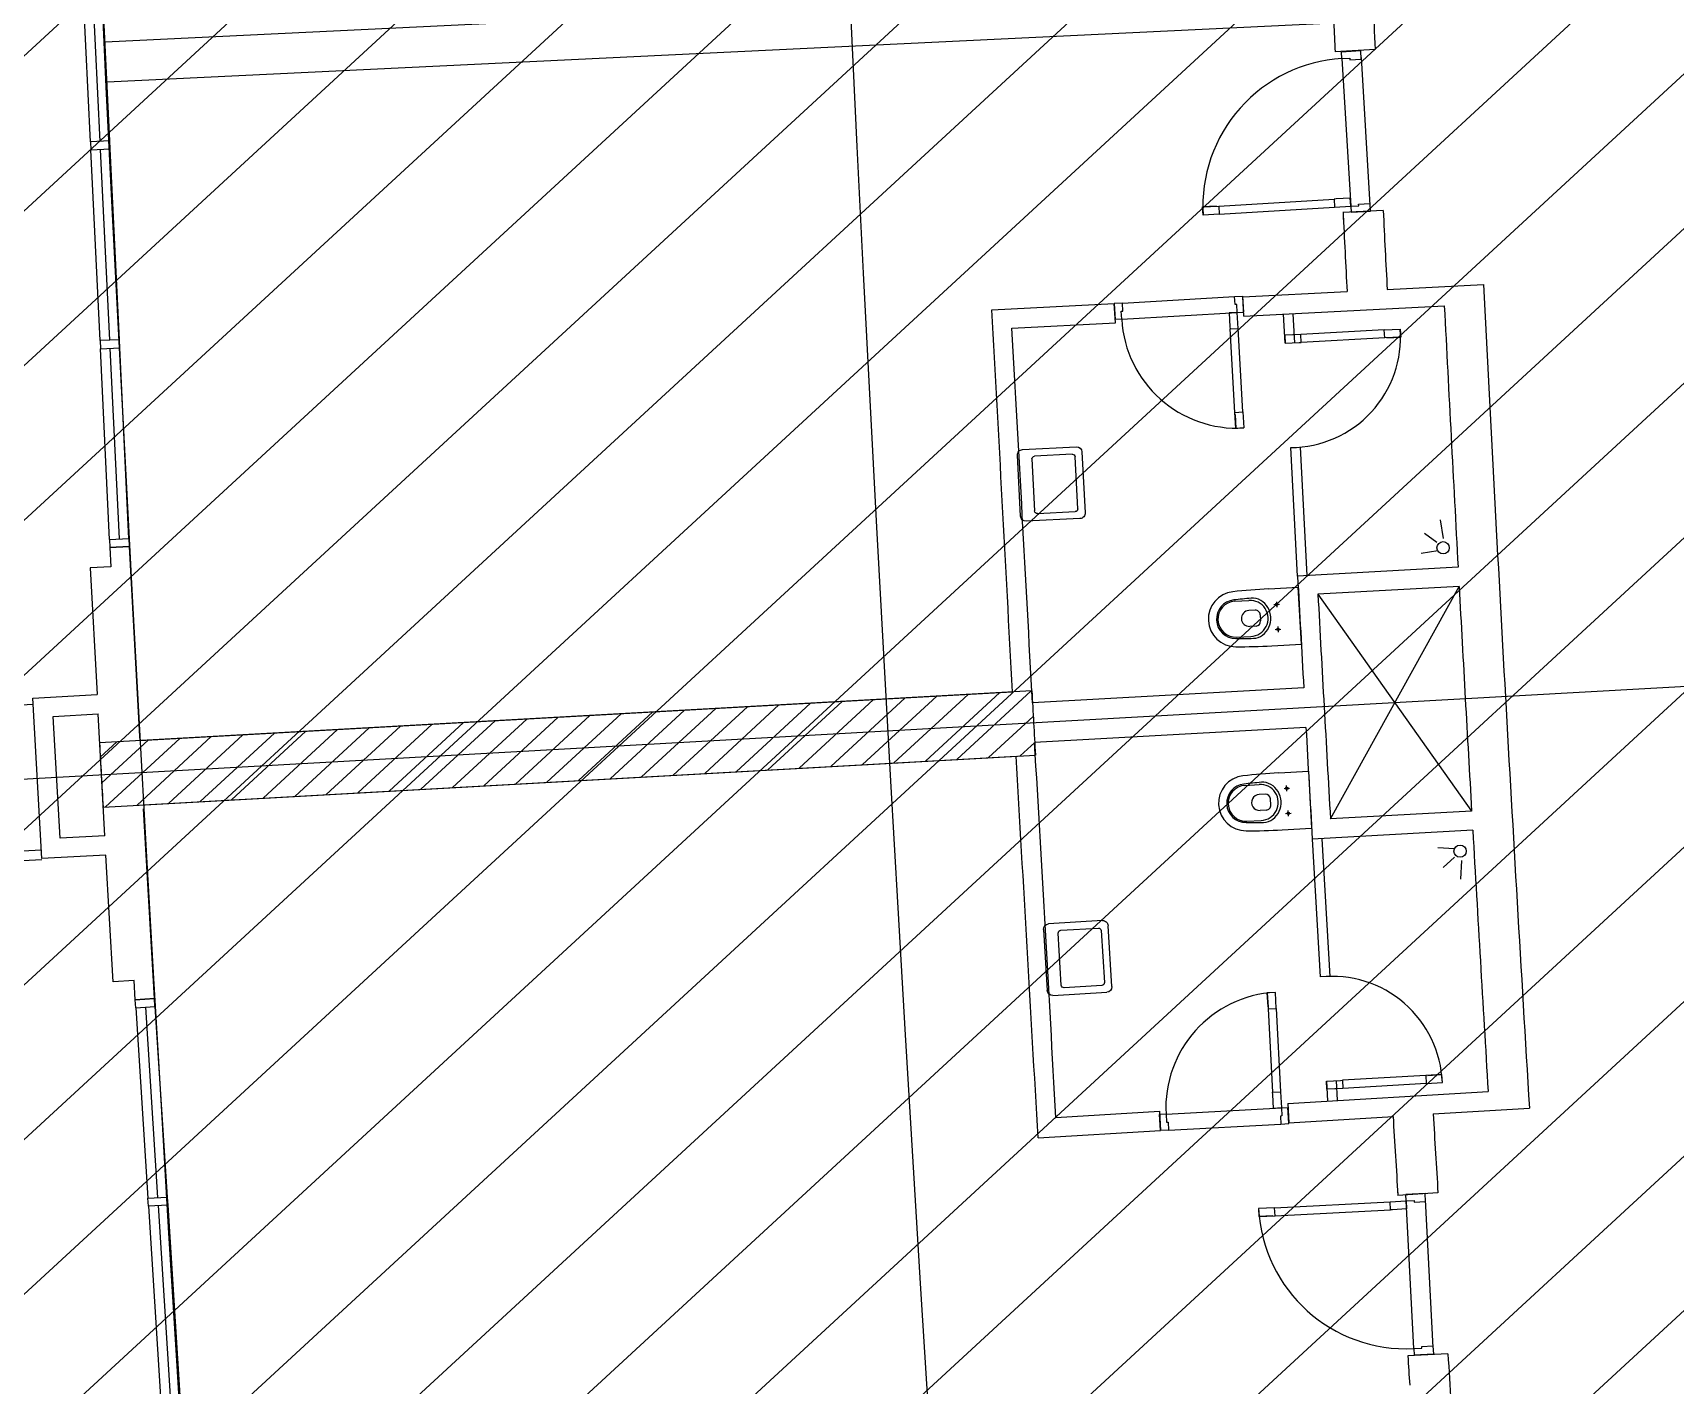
# Model space of a CAD drawing. Extents: x -678889171 to 586587, y -792238163 to 335485.
# Drawn here: x -678783712 to -678773490, y -792084666 to -792076252 of the extents above; entities that cross this region are included whole.
import ezdxf
from ezdxf.enums import TextEntityAlignment as Align

# ---------------------------------------------------------------- set-up
doc = ezdxf.new("R2010")
doc.units = 0
doc.header["$MEASUREMENT"] = 0
for name, color, linetype in [('A-FLOR-PATT', 252, 'Continuous'), ('A-SITE-PATT', 252, 'Continuous'), ('A-WALL', 252, 'Continuous')]:
    doc.layers.add(name, color=color, linetype=linetype)
doc.layers.add('BASEMENT3 LAYOUT$0$HATCH7', color=252, linetype='Continuous', lineweight=15)
doc.styles.add('Ground floor Towers$0$$Bas01-Rname$0$EN-SC', font='swissc.ttf')
doc.styles.add('Ground floor Towers$0$$Bas01-Rname$0$EN-SCL', font='swisscl.ttf')
doc.styles.add('Ground floor Towers$0$04-Ground Floor$0$V2-lower ground$0$LEVEL  FOR LICENSE LOWER GR$0$$LG- LEVEL$0$AR-SR', font='sarb.shx')

# ---------------------------------------------------------------- blocks, each defined once
blk = doc.blocks.new('A$C61C61320')
at = {"layer": 'BASEMENT3 LAYOUT$0$HATCH7'}
h = blk.add_hatch(dxfattribs=at)
h.set_pattern_fill('JIS_WOOD', color=256, scale=1000, style=0)
h.set_pattern_definition([(45, (-95575.72641586163, -175160.5677797335), (-499.9999991609842, 499.9999991609843), [])])
edge = h.paths.add_edge_path()
edge.add_line((-93671.42387769371, -154054.9431899884), (-93352.28011348587, -174711.9075518902))
edge.add_line((-93352.28011348587, -174711.9075518902), (-49398.28305342048, -174321.9428492732))
edge.add_arc((-49194.7644366367, -173977.2776182104), 400.2673467584944, 239.4389137010584, 436.7722825904112)
edge.add_line((-49103.17453308101, -173587.6300358392), (-49353.17453308101, -169321.0603725039))
edge.add_arc((765187.6152318742, -69570.4512780355), 820625.9088071947, 178.5717505264322, 186.9818142228341, ccw=False)
edge.add_line((-55183.34322072996, -49116.28952082794), (-86992.42594180122, -47875.38068783496))
edge.add_line((-86992.42594180116, -47875.38068783496), (-86999.8191618316, -136404.81269691))
edge.add_line((-86999.81916183163, -136404.81269691), (-87007.19406194473, -152784.6622732603))
edge.add_line((-87007.19406194473, -152784.6622732603), (-93671.42387769371, -154054.9431899884))
blk = doc.blocks.new('GR')
at = {"layer": 'A-FLOR-PATT'}
for p, q in [((16369.70029806536, 108565.4327548243), (23982.64649727441, 109243.0694787501)), ((16303.80893014789, 107938.8893757416), (16198.35256761554, 109122.1995445484)), ((16363.64495808256, 107944.2219359843), (16258.18787638449, 109127.5320262891)), ((16423.33521237665, 107949.541504945), (16317.87884984431, 109132.8516737518)), ((16391.86543963804, 108316.4172804074), (24004.81163884724, 108994.0540043332)), ((24269.75475930007, 108837.9884131369), (24020.88513111115, 108812.8907091153)), ((24269.63916861593, 108837.976756187), (24020.88513111115, 108812.8907091153)), ((24180.03880539658, 108825.0143909849), (24060.64439467158, 108812.9738474923)), ((24064.65790916912, 108773.1757105839), (24060.64439467158, 108812.9738474923)), ((24064.65790916912, 108773.1757105839), (24114.40558030458, 108778.1926037059)), ((24064.65790916912, 108773.1757105839), (24156.96874261266, 107857.8185616916)), ((24114.40558030458, 108778.1926037059), (24115.40895892897, 108768.2430694788)), ((24115.40895892897, 108768.2430694788), (24185.05569851851, 108775.2667198495)), ((24185.05569851851, 108775.2667198495), (24180.03880539658, 108825.0143909849)), ((24184.05231989419, 108785.2162540766), (24276.36315333772, 107869.8591051842)), ((16423.33522430645, 107949.5415059906), (16303.80893270064, 107938.889347096)), ((16427.77360892323, 107899.7389170234), (16423.33522430645, 107949.5415059906)), ((16303.80893270064, 107938.889347096), (16308.24732924579, 107889.0867591918)), ((16308.24732924579, 107889.0867591918), (16427.77360892323, 107899.7389170234)), ((16413.70368922682, 106705.7766190132), (16308.24732669447, 107889.08678782)), ((16473.53971716149, 106711.1091792559), (16368.08263546342, 107894.4192695607)), ((16533.22997145558, 106716.4287482166), (16427.77360892324, 107899.7389170234)), ((23336.09004286924, 107825.2891856273), (24052.45650721982, 107897.5324465832)), ((23341.10693599117, 107775.5415144919), (24057.47340034175, 107847.7847754477)), ((24065.39090171504, 107898.8368387948), (24052.45650721982, 107897.5324465832)), ((24052.45650721982, 107897.5324465832), (24057.47340034175, 107847.7847754477)), ((24057.47340034175, 107847.7847754477), (24156.96874261266, 107857.8185616916)), ((24151.95184949073, 107907.566232827), (24065.39090171504, 107898.8368387948)), ((24156.96874261266, 107857.8185616916), (24151.95184949073, 107907.566232827)), ((24156.96874261266, 107857.8185616916), (24206.71641374812, 107862.8354548135)), ((24156.96874261266, 107857.8185616916), (24160.9822571102, 107818.0204247832)), ((24205.71303512373, 107872.7849890406), (24275.35977471327, 107879.8086394113)), ((24206.71641374812, 107862.8354548135), (24205.71303512373, 107872.7849890406)), ((24275.35977471327, 107879.8086394113), (24280.3766678352, 107830.0609682758)), ((23236.59470059833, 107815.2553993835), (23336.09004286924, 107825.2891856273)), ((23236.59470059833, 107815.2553993835), (23323.15564837402, 107823.9847934156)), ((23323.15564837402, 107823.9847934156), (23236.59470059833, 107815.2553993835)), ((23241.61159372026, 107765.507728248), (23236.59470059833, 107815.2553993835)), ((23341.10693599117, 107775.5415144919), (23241.61159372026, 107765.507728248)), ((23336.09004286924, 107825.2891856273), (23341.10693599117, 107775.5415144919)), ((24360.08705280875, 107838.097581562), (24109.99617911705, 107817.0922408629)), ((24359.97294165202, 107838.087997271), (24109.99617911705, 107817.0922408629)), ((24280.3766678352, 107830.0609682758), (24160.9822571102, 107818.0204247832)), ((24404.91377772311, 107348.6022083791, -6.574195595121094e-08), (25002.39148344918, 107403.5602938646, -6.574195595121094e-08)), ((22761.30061983765, 107197.770199847, -6.574195713362945e-08), (23457.88957929407, 107266.7906429274, -6.574195603003884e-08)), ((23457.88957929407, 107266.7906429274, -6.574195603003884e-08), (23507.64593354097, 107271.720674576, -6.574195595121094e-08)), ((23462.81961094266, 107217.0342886806, -6.57419560284136e-08), (23457.88957929407, 107266.7906429274, -6.574195603003884e-08)), ((23507.64593354097, 107271.720674576, -6.574195595121094e-08), (23517.50599683816, 107172.2079660823, -6.574195594796045e-08)), ((23508.20092430172, 107266.1194292193, -6.574195595121094e-08), (24155.96473367047, 107325.7030060934, -6.574195595121094e-08)), ((23520.0332931168, 107146.7012233526, -6.57419572122744e-08), (23508.20092430172, 107266.1194292193, -6.574195721617507e-08)), ((23520.0332931168, 107146.7012233526, -6.574195595121094e-08), (24764.44581023052, 107261.1666315834, -6.574195595121094e-08)), ((21951.47481962751, 107122.9263267515, -6.574195595121094e-08), (22711.54426559075, 107192.8401681984, -6.574195595121094e-08)), ((22761.30061983766, 107197.770199847, -6.574195713362945e-08), (22711.54426559077, 107192.8401681984, -6.574195721245735e-08)), ((22723.37663440585, 107073.4219623317, -6.574195595121094e-08), (22711.54426559075, 107192.8401681984, -6.574195595511163e-08)), ((22711.54426559077, 107192.8401681984, -6.574195721245735e-08), (22721.40432888796, 107093.3274597047, -6.574195720920686e-08)), ((22756.27938063687, 107147.0278392705, -6.574195714776979e-08), (22766.23065148625, 107148.0138456002, -6.57419571320042e-08)), ((22761.20941228547, 107097.2714850236, -6.574195714614455e-08), (22756.27938063687, 107147.0278392705, -6.574195714776979e-08)), ((22761.20941228547, 107097.2714850236, -6.574195714614455e-08), (23477.70091344065, 107168.2639407634, -6.574195601102278e-08)), ((22766.23065148625, 107148.0138456002, -6.57419571320042e-08), (22761.30061983766, 107197.770199847, -6.574195713362945e-08)), ((23477.70091344065, 107168.2639407634, -6.574195608702276e-08), (23427.94455919376, 107163.3339091148, -6.574195608702276e-08)), ((23427.94455919376, 107163.3339091148, -6.574195608702276e-08), (23436.52281426233, 107076.7578527252, -6.574195608702276e-08)), ((23472.77088179205, 107218.0202950103, -6.574195601264801e-08), (23462.81961094266, 107217.0342886806, -6.57419560284136e-08)), ((23477.70091344065, 107168.2639407634, -6.574195601102278e-08), (23472.77088179205, 107218.0202950103, -6.574195601264801e-08)), ((23477.70091344065, 107168.2639407634, -6.574195601102278e-08), (23517.50599683816, 107172.2079660823, -6.574195594796045e-08)), ((23487.56097673785, 107068.7512322696, -6.574195608702276e-08), (23477.70091344065, 107168.2639407634, -6.574195608702276e-08)), ((23784.39005661675, 106988.9468845358), (23767.40595300639, 107169.4554243189)), ((23844.12621758606, 106994.5674781565), (23827.15385391323, 107174.9512448561)), ((22080.33409320932, 107014.2726641885, -6.574195595121094e-08), (22723.37663440585, 107073.4219623317, -6.574195595121094e-08)), ((22761.20941228547, 107097.2714850236, -6.574195714614455e-08), (22721.40432888796, 107093.3274597047, -6.574195720920686e-08)), ((23436.52281426233, 107076.7578527252, -6.574195608702276e-08), (23437.80462249096, 107063.821200621, -6.574195608702276e-08)), ((23437.80462249096, 107063.821200621, -6.574195608702276e-08), (23487.56097673785, 107068.7512322696, -6.574195608702276e-08)), ((23489.07695163639, 106546.3551164534, -6.574195606969766e-08), (23437.80462249096, 107063.821200621, -6.574195608660019e-08)), ((23538.83330588328, 106551.285148102, -6.574195599086977e-08), (23487.56097673785, 107068.7512322696, -6.574195600777229e-08)), ((23879.26649688177, 107048.0946747114), (23779.70622859962, 107038.7270186769)), ((23779.70622859962, 107038.7270186769), (23784.39005661687, 106988.9468845358)), ((23839.45381670953, 107044.2261636457), (23780.17823984588, 107038.8939541941)), ((24396.97989194888, 107096.8064860909), (23879.26649688177, 107048.0946747114)), ((23883.95032489902, 106998.3145405703), (23879.26649688177, 107048.0946747114)), ((24401.66371996613, 107047.0263519498), (23883.95032489902, 106998.3145405703)), ((24396.97989194888, 107096.8064860909), (24496.54016023102, 107106.1741421254)), ((24401.66371996613, 107047.0263519498), (24396.97989194888, 107096.8064860909)), ((24501.22398824827, 107056.3940079843), (24401.66371996613, 107047.0263519498)), ((24501.22398824827, 107056.3940079843), (24414.6065548428, 107048.2441472343)), ((24414.6065548428, 107048.2441472343), (24501.22398824827, 107056.3940079843)), ((24496.54016023102, 107106.1741421254), (24501.22398824827, 107056.3940079843)), ((23784.39005661687, 106988.9468845358), (23871.00749002234, 106997.0967452858)), ((23871.00749002234, 106997.0967452858), (23883.95032489902, 106998.3145405703)), ((16533.22998338538, 106716.4287492622), (16413.70369177957, 106705.7765903676)), ((16413.70369177957, 106705.7765903676), (16418.14208832472, 106655.9740024634)), ((16418.14208832472, 106655.9740024634), (16537.66836800216, 106666.626160295)), ((16522.25232802552, 105472.5438966431), (16418.1420857734, 106655.9740310916)), ((16583.43447624043, 105477.9964225275), (16477.97739454235, 106661.3065128323)), ((16537.66836800216, 106666.626160295), (16533.22998338538, 106716.4287492622)), ((16641.77861025424, 105483.1960258465), (16537.66836800217, 106666.626160295)), ((23489.07695163641, 106546.3551164534, -6.574195606644719e-08), (23538.83330588329, 106551.285148102, -6.574195606644719e-08)), ((23498.9370149336, 106446.8424079596, -6.574195606644719e-08), (23489.07695163641, 106546.3551164534, -6.574195606644719e-08)), ((23498.9370149336, 106446.8424079596, -6.574195606644719e-08), (23490.35875986504, 106533.4184643492, -6.574195606644719e-08)), ((23490.35875986504, 106533.4184643492, -6.574195606644719e-08), (23498.9370149336, 106446.8424079596, -6.574195606644719e-08)), ((23538.83330588329, 106551.285148102, -6.574195606644719e-08), (23548.6933691805, 106451.7724396082, -6.574195606644719e-08)), ((23548.6933691805, 106451.7724396082, -6.574195606644719e-08), (23498.9370149336, 106446.8424079596, -6.574195606644719e-08)), ((23920.27132923497, 105544.7888255112), (23845.30265934586, 106341.562411073)), ((23980.00749020428, 105550.4094191319), (23905.03882031517, 106347.1830046936)), ((-9155, 101525), (38185, 106100)), ((24817.7940075534, 105815.6938662376), (24793.90867029232, 105930.8438936057)), ((24778.00111317379, 105789.0817445575), (24699.55830784905, 105841.2534791696)), ((24786.04223878064, 105737.4135129409), (24683.6824274829, 105716.1812243284)), ((24915.9734031859, 105641.0215485891), (23920.27132923497, 105544.7888255112)), ((24927.31901299911, 105521.5589316015), (24051.11026297657, 105436.8750123798)), ((24185.79006594734, 104043.3681589085), (24927.40955803786, 105521.5676826084)), ((16522.25232802552, 105472.5438966431), (16641.77861025424, 105483.1960258465)), ((16522.25232802552, 105472.5438966431), (16526.69071519361, 105422.7412790477)), ((16646.21539183573, 105433.4118924635, -1.140079828638877e-09), (16526.50049559927, 105422.7131086572, -1.140079828638877e-09)), ((16526.50049559927, 105422.7131086572, -1.140079828638877e-09), (16537.97046358123, 105302.626531966)), ((16526.69071519361, 105422.7412790477), (16646.21699742233, 105433.3934082511)), ((16641.77861025424, 105483.1960258465), (16646.21699742233, 105433.3934082511)), ((16646.21539183573, 105433.4118924635, -1.140079828638877e-09), (16758.81919647246, 104254.8755744497)), ((23743.60265762056, 105458.1815040097), (23927.01633209998, 105475.6446199947)), ((23960.66429322974, 105122.2428447985), (23927.01633209998, 105475.6446199947)), ((24051.11026297666, 105436.8750123798), (25061.7092354412, 104128.0240907195)), ((16537.97046358123, 105302.626531966), (16408.67257733611, 105291.0767719164)), ((16408.67257733611, 105291.0767719164), (16483.8207816507, 104504.5882924063)), ((23535.93681998234, 105372.3993402907), (23623.99043285978, 105381.2639916432)), ((23665.0292465186, 105322.2219858213), (23626.11912988578, 105318.5172899655)), ((23697.73767494051, 105295.2005367453), (23701.45316811314, 105256.1770167799)), ((23779.70370257767, 105361.1665033819), (23814.54613111814, 105364.4839080003)), ((23795.46621453869, 105380.2464199613), (23798.78361915712, 105345.4039914209)), ((23674.43171903711, 105223.468588358), (23635.5216024043, 105219.7638925022)), ((23794.39506588785, 105206.8643198455), (23829.23749442831, 105210.1817244639)), ((23810.15757784887, 105225.944236425), (23813.47498246729, 105191.1018078845)), ((23557.12787368842, 105149.8314417745), (23645.27224273626, 105157.7428885151)), ((23777.25061875032, 105104.7797288135), (23960.66429322974, 105122.2428447985)), ((23986.78457576002, 104850.9975411332), (22303.01347383531, 104688.9627042575)), ((22296.21968462228, 104764.2210445357), (16511.49400357544, 104205.1382434554)), ((16761.2928798848, 104229.2808326073), (22175.92840376627, 104752.595119651)), ((21065.38204050923, 104243.399083823), (21510.22437270265, 104688.2560835586)), ((21261.0678627452, 104262.3117485992), (21705.91019493862, 104707.1687483348)), ((21456.7536849812, 104281.2244133752), (21901.59601717463, 104726.0814131108)), ((21652.4395072172, 104300.1370781513), (22097.28183941063, 104744.9940778869)), ((21848.12532945324, 104319.0497429275), (22292.96766164666, 104763.9067426631)), ((19891.2671070931, 104129.9230951663), (20336.10943928658, 104574.7800949019)), ((20086.95292932916, 104148.8357599424), (20531.79526152258, 104593.692759678)), ((20282.63875156519, 104167.7484247185), (20727.48108375861, 104612.6054244541)), ((20478.32457380119, 104186.6610894946), (20923.16690599461, 104631.5180892303)), ((20674.01039603716, 104205.5737542708), (21118.85272823056, 104650.4307540063)), ((20869.69621827317, 104224.4864190468), (21314.53855046659, 104669.3434187824)), ((22043.81115168927, 104337.9624077036), (22311.53921695071, 104605.6993006156)), ((24010.45511450653, 104606.082882506), (22326.81777224236, 104442.6640593185)), ((16086.03415937384, 104466.1392893124), (16483.82099719853, 104504.5854179875)), ((18912.83799591308, 104035.3597712857), (19357.68032810651, 104480.2167710213)), ((19108.52381814909, 104054.2724360619), (19553.36615034254, 104499.1294357975)), ((19304.20964038512, 104073.185100838), (19749.05197257854, 104518.0421005736)), ((19499.89546262115, 104092.0977656141), (19944.73779481457, 104536.9547653497)), ((19695.58128485709, 104111.0104303902), (20140.42361705055, 104555.8674301258)), ((16089.93371311869, 104427.0076337882), (6009.175526536361, 103432.8751319016)), ((16182.23650886749, 103470.7717523324), (16086.03415937384, 104466.1392893124)), ((16217.0217974384, 104358.2400832282), (16495.28062735486, 104385.1272985454)), ((16568.39251980665, 103628.6521549943), (16495.27857994128, 104385.1330790647)), ((17934.40888473301, 103940.7964474052), (18379.2512169265, 104385.6534471408)), ((18130.09470696904, 103959.7091121813), (18574.9370391625, 104404.5661119169)), ((18325.78052920505, 103978.6217769574), (18770.62286139853, 104423.4787766931)), ((18521.46635144108, 103997.5344417335), (18966.3086836345, 104442.3914414691)), ((18717.15217367705, 104016.4471065096), (19161.99450587051, 104461.3041062453)), ((22239.49697392521, 104356.8750724797), (22327.1176407591, 104444.4986283818)), ((16290.13573730376, 103601.7591591579), (16217.0217974384, 104358.2400832282)), ((16549.97072601647, 103806.9931166382), (22334.69640706319, 104366.0759177185)), ((16760.29395131694, 103827.3204587484), (17205.13628351039, 104272.1774584841)), ((16801.57383120066, 103831.3100810999), (22214.41329601308, 104354.4507824301)), ((16955.979773553, 103846.2331235246), (17400.82210574643, 104291.0901232602)), ((17151.665595789, 103865.1457883007), (17596.50792798246, 104310.0027880363)), ((17347.35141802501, 103884.0584530768), (17792.19375021849, 104328.9154528124)), ((17543.03724026104, 103902.9711178529), (17987.87957245449, 104347.8281175886)), ((17738.72306249704, 103921.8837826291), (18183.56539469046, 104366.7407823647)), ((23853.05489805676, 104316.8370660266), (24036.41811629641, 104334.8222433332)), ((24036.41811629641, 104334.8222433332), (24071.07198605499, 103981.5176873043)), ((16519.97915274475, 104117.3365655117), (16618.07881680239, 104215.4394641558)), ((16535.55757655328, 103956.1358932779), (16813.76463903839, 104234.3521289318)), ((16564.60812908097, 103808.4077939724), (17009.45046127445, 104253.264793708)), ((16758.81919647246, 104254.8755744497), (16761.2928798848, 104229.2808326073)), ((23645.63410188048, 104230.4640780738), (23733.66212255791, 104239.5793597472)), ((23774.86884750178, 104180.6544202276), (23735.96943485917, 104176.8389721775)), ((23889.43197376489, 104219.9252289955), (23924.26481731703, 104223.3418077041)), ((23908.55668489526, 104204.2170965737), (23905.14010618666, 104239.0499401259)), ((23784.55240772727, 104081.9281893598), (23745.65299508466, 104078.1127413097)), ((23811.48063473603, 104114.7134084404), (23807.65406658241, 104153.7261932188)), ((23904.56253661723, 104065.6654932646), (23939.39538016937, 104069.0820719732)), ((23923.68724774759, 104049.9573608429), (23920.270669039, 104084.790204395)), ((25061.99881596986, 104128.0520781301), (24185.79006594729, 104043.3681589084)), ((23667.45866391993, 104007.9574069403), (23755.58015393111, 104016.119746224)), ((23887.70876781534, 103963.5325099977), (24071.07198605499, 103981.5176873043)), ((25073.74117237958, 104008.6278059511), (24078.03909842914, 103912.3950828733)), ((24078.03909866407, 103912.3950804765), (24162.76875565379, 103058.3271807744)), ((24137.76101281077, 103918.1670905749), (24222.47565555882, 103064.2505331808)), ((24964.67465342769, 103889.1371673266), (24860.1432621725, 103890.3738123391)), ((16917.57576435409, 102629.920050853), (16802.2466113855, 103806.9759360585)), ((24966.67720707291, 103836.8853191458), (24899.6775579668, 103770.6568462712)), ((25010.82999929287, 103818.3863893767), (25009.43883116511, 103700.7934355479)), ((16568.47749049163, 103628.6603672516), (16290.13573730376, 103601.7591591579)), ((16176.98143633548, 103523.9085818078), (6063.560772286408, 102526.5550096561)), ((16182.86988252858, 103464.1982292595), (6069.449218479509, 102466.8446571079)), ((16580.02147524073, 103509.2169228305), (16182.23650886749, 103470.7717523324)), ((16657.16218966963, 102722.9407353885), (16580.02147524073, 103509.2169228305)), ((23887.03266212118, 102951.0387504305, -6.574195606644719e-08), (23837.25310214519, 102946.3488241416, -6.574195606644719e-08)), ((23837.25310214519, 102946.3488241416, -6.574195606644719e-08), (23845.41357388792, 102859.7323897834, -6.574195606644719e-08)), ((23845.41357388792, 102859.7323897834, -6.574195606644719e-08), (23837.25310214519, 102946.3488241416, -6.574195606644719e-08)), ((23837.25310214519, 102946.3488241416, -6.574195606644719e-08), (23846.63295472304, 102846.7897041896, -6.574195606644719e-08)), ((23896.41251469902, 102851.4796304785, -6.574195606644719e-08), (23887.03266212118, 102951.0387504305, -6.574195606644719e-08)), ((23846.63295472304, 102846.7897041896, -6.574195606644719e-08), (23896.41251469902, 102851.4796304785, -6.574195606644719e-08)), ((23846.63295472303, 102846.7897041896, -6.574195606969766e-08), (23895.40818812782, 102329.0822804394, -6.574195608660019e-08)), ((23896.41251469901, 102851.4796304785, -6.574195599086977e-08), (23945.1877481038, 102333.7722067283, -6.574195600777229e-08)), ((16786.46554656617, 102736.3904296388), (16657.16508350545, 102722.9195061986)), ((16798.273136464, 102616.9497640763), (16786.46554656617, 102736.3904296388)), ((16798.22123809091, 102617.4903662038), (16917.57576435409, 102629.920050853)), ((16917.57576435409, 102629.920050853), (16798.273136464, 102616.9497640763)), ((16922.75479962459, 102580.1889982433), (16917.57576435409, 102629.920050853)), ((16803.40027336141, 102567.7593135941), (16798.22123809091, 102617.4903662038)), ((16803.40027336141, 102567.7593135941), (16922.75479962459, 102580.1889982433)), ((16803.40027336141, 102567.7593135941), (16927.7980543196, 101386.2894588135)), ((16864.49450451954, 102574.1217202071), (16987.54737864382, 101392.5118200848)), ((16922.75479962458, 102580.1889982433), (17047.15258058283, 101398.7191434627)), ((24843.9337744644, 102472.4677959381), (24326.4739752876, 102421.1320750833)), ((24943.4452743061, 102482.3400499486), (24843.9337744644, 102472.4677959381)), ((24843.9337744644, 102472.4677959381), (24848.86990146968, 102422.7120460172)), ((24848.86990146968, 102422.7120460172), (24948.38140131137, 102432.5843000278)), ((24943.4452743061, 102482.3400499486), (24856.87026944381, 102473.7511889594)), ((24856.87026944381, 102473.7511889594), (24943.4452743061, 102482.3400499486)), ((24948.38140131137, 102432.5843000278), (24943.4452743061, 102482.3400499486)), ((23895.40818812782, 102329.0822804394, -6.574195608702276e-08), (23945.1877481038, 102333.7722067283, -6.574195608702276e-08)), ((23896.62756896294, 102316.1395948456, -6.574195608702276e-08), (23895.40818812782, 102329.0822804394, -6.574195608702276e-08)), ((23945.1877481038, 102333.7722067283, -6.574195608702276e-08), (23954.56760068164, 102234.2130867764, -6.574195608702276e-08)), ((23991.98703828434, 102263.4836665569, -6.574195595121094e-08), (25235.28791081047, 102389.4510544257, -6.574195595121094e-08)), ((24226.96247544591, 102411.2598210727), (24313.53748030818, 102419.8486820619)), ((24231.89860245118, 102361.5040711519), (24226.96247544591, 102411.2598210727)), ((24226.96247544572, 102411.2598210728), (24239.03228611317, 102289.5971327911)), ((24331.41010229288, 102371.3763251624), (24231.89860245118, 102361.5040711519)), ((24291.59345968117, 102367.5488127199), (24232.3938467063, 102361.4306190503)), ((24286.66937535077, 102417.1831734791), (24298.72681369745, 102295.6451971624)), ((24313.53748030818, 102419.8486820619), (24326.4739752876, 102421.1320750833)), ((24326.4739752876, 102421.1320750833), (24331.41010229288, 102371.3763251624)), ((24848.86990146968, 102422.7120460172), (24331.41010229288, 102371.3763251624)), ((23237.7419370275, 102166.6781482159, -6.574195714614455e-08), (23954.56760068164, 102234.2130867764, -6.574195601102278e-08)), ((23904.78804070566, 102229.5231604874, -6.574195608702276e-08), (23896.62756896294, 102316.1395948456, -6.574195608702276e-08)), ((23954.56760068164, 102234.2130867764, -6.574195608702276e-08), (23904.78804070566, 102229.5231604874, -6.574195608702276e-08)), ((23954.56760068164, 102234.2130867764, -6.574195601102278e-08), (23994.39124866243, 102237.9650278075, -6.574195594796045e-08)), ((23954.56760068164, 102234.2130867764, -6.574195601102278e-08), (23959.25752697056, 102184.4335268004, -6.574195601264801e-08)), ((23991.98703828434, 102263.4836665569, -6.57419572122744e-08), (24003.24313997317, 102144.0097655618, -6.574195721617507e-08)), ((24003.77110124027, 102138.4059078556, -6.574195595121094e-08), (23994.39124866243, 102237.9650278075, -6.574195594796045e-08)), ((24899.15495195823, 102234.7807713661, -6.574195595121094e-08), (25496.09892562308, 102295.2612831459, -6.574195595121094e-08)), ((22553.57393426653, 102117.7481126026, -6.574195595121094e-08), (23196.0420399357, 102182.8409882279, -6.574195595121094e-08)), ((23196.0420399357, 102182.8409882279, -6.574195595121094e-08), (23207.29814162455, 102063.3670872328, -6.574195595511163e-08)), ((23237.7419370275, 102166.6781482159, -6.574195714614455e-08), (23197.91828904671, 102162.9262071848, -6.574195720920686e-08)), ((23207.29814162455, 102063.3670872328, -6.574195721245735e-08), (23197.91828904671, 102162.9262071848, -6.574195720920686e-08)), ((23237.7419370275, 102166.6781482159, -6.574195714614455e-08), (23242.43186331642, 102116.8985882399, -6.574195714776979e-08)), ((23257.07770160053, 102068.0570135217, -6.574195713362945e-08), (23953.99154126428, 102133.7159815666, -6.574195603003884e-08)), ((23959.25752697056, 102184.4335268004, -6.574195601264801e-08), (23949.30161497536, 102183.4955415426, -6.57419560284136e-08)), ((23949.30161497536, 102183.4955415426, -6.57419560284136e-08), (23953.99154126428, 102133.7159815666, -6.574195603003884e-08)), ((23953.99154126428, 102133.7159815666, -6.574195603003884e-08), (24003.77110124027, 102138.4059078556, -6.574195595121094e-08)), ((24003.24313997317, 102144.0097655618, -6.574195595121094e-08), (24650.42829626444, 102209.5805581246, -6.574195595121094e-08)), ((22447.90767234642, 101986.4280004025, -6.574195595121094e-08), (23207.29814162455, 102063.3670872328, -6.574195595121094e-08)), ((23257.07770160054, 102068.0570135217, -6.574195713362945e-08), (23207.29814162455, 102063.3670872328, -6.574195721245735e-08)), ((23242.43186331642, 102116.8985882399, -6.574195714776979e-08), (23252.38777531161, 102117.8365734977, -6.57419571320042e-08)), ((23252.38777531161, 102117.8365734977, -6.57419571320042e-08), (23257.07770160054, 102068.0570135217, -6.574195713362945e-08)), ((24948.89989156286, 101745.7607343353), (24699.41522861885, 101718.4830438634)), ((24948.78605700723, 101745.7482881041), (24699.41522861885, 101718.4830438634)), ((24869.12578150061, 101738.3834726808), (24749.63536824091, 101727.3362495458)), ((24753.31777595259, 101687.5061117925), (24749.63536824091, 101727.3362495458)), ((24873.7287911402, 101688.5958004892), (24869.12578150061, 101738.3834726808)), ((23936.79995201067, 101612.0167537032), (23837.22460762751, 101602.810734424)), ((23936.79995201067, 101612.0167537032), (24653.74243156943, 101678.3000925133)), ((23941.40296165026, 101562.2290815116), (23936.79995201067, 101612.0167537032)), ((23941.40296165026, 101562.2290815116), (24658.34544120902, 101628.5124203217)), ((24653.74243156943, 101678.3000925133), (24753.31777595259, 101687.5061117925)), ((24658.34544120902, 101628.5124203217), (24653.74243156943, 101678.3000925133)), ((24671.29023597883, 101629.709202828), (24658.34544120902, 101628.5124203217)), ((24757.92078559217, 101637.7184396009), (24671.29023597883, 101629.709202828)), ((24753.31777595259, 101687.5061117925), (24803.10544814416, 101692.1091214321)), ((24753.31777595259, 101687.5061117925), (24757.92078559217, 101637.7184396009)), ((24838.01315332104, 100771.4129434674), (24753.31777595259, 101687.5061117925)), ((24803.10544814416, 101692.1091214321), (24804.02605007208, 101682.1515869938)), ((24804.02605007208, 101682.1515869938), (24873.7287911402, 101688.5958004892)), ((24957.5035665808, 100782.4601666024), (24872.80818921235, 101698.5533349275)), ((23837.22460762751, 101602.810734424), (23841.8276172671, 101553.0230622325)), ((23841.8276172671, 101553.0230622325), (23941.40296165026, 101562.2290815116)), ((23841.8276172671, 101553.0230622325), (23928.45816688045, 101561.0322990054)), ((23928.45816688045, 101561.0322990054), (23841.8276172671, 101553.0230622325)), ((16927.79805134252, 101386.2894874006), (17047.15258058282, 101398.7191434627)), ((16932.97707172468, 101336.5584621374), (16927.79805134252, 101386.2894874006)), ((17052.33161287622, 101348.9881194401), (16932.97707172468, 101336.5584621374)), ((16932.97707470372, 101336.558433533), (17056.03066971934, 100154.9485940539)), ((16992.72711991927, 101342.7808554474), (17115.77999404354, 100161.1709553251)), ((17047.15258058282, 101398.7191434627), (17052.33161287622, 101348.9881194401)), ((17052.33160096693, 101348.9881181822), (17175.38519598256, 100167.3782787031)), ((24886.8802235847, 100785.9734875453), (24956.58296465282, 100792.4177010408)), ((24956.58296465282, 100792.4177010408), (24961.18597429241, 100742.6300288492)), ((25051.72601216784, 100747.0774075297), (24802.65627314483, 100724.050213062)), ((25051.61032853967, 100747.0667122545), (24802.65627314483, 100724.050213062)), ((24838.01315332104, 100771.4129434674), (24887.80082551262, 100776.015953107)), ((24838.01315332104, 100771.4129434674), (24841.69556103271, 100731.5828057142)), ((24961.18597429241, 100742.6300288492), (24841.69556103271, 100731.5828057142)), ((24887.80082551262, 100776.015953107), (24886.8802235847, 100785.9734875453))]:
    blk.add_line(p, q, dxfattribs=at)
at = {"layer": 'A-FLOR-PATT', "extrusion": (-4.055280548298448e-17, -3.78004497615403e-18, -1)}
for p, q in [((22182.0430378993, 105846.8848905626, -6.574195708727196e-08), (22147.12469955289, 106225.2610921173, -6.574195710151443e-08)), ((22177.42980513006, 106261.728257403, -6.574195846831901e-08), (22511.29115944321, 106292.5385559439, -6.574197212379787e-08)), ((22487.57741972257, 106245.4561838235, -6.574197098416572e-08), (22253.87447170337, 106223.8889748449, -6.574196142533051e-08)), ((22535.59429095488, 105907.5709885322, -6.574197165416333e-08), (22505.81100236531, 106230.3036310351, -6.574197166631132e-08)), ((22547.75832472864, 106262.2334503664, -6.574197348808908e-08), (22582.67666307505, 105883.8572488117, -6.57419734738466e-08)), ((22238.72191891482, 106205.6553922023, -6.574196074192822e-08), (22268.50520750438, 105882.9227496996, -6.574196072978022e-08)), ((22552.37155749789, 105847.3900835263, -6.574197210704203e-08), (22218.51020318473, 105816.5797849852, -6.574195845156315e-08)), ((22286.73879014706, 105867.7701969109, -6.574196141192583e-08), (22520.44173816626, 105889.3374058895, -6.574197097076104e-08))]:
    blk.add_line(p, q, dxfattribs=at)
at = {"layer": 'A-FLOR-PATT', "extrusion": (-4.052612716325134e-17, -4.056080584814077e-18, -1)}
for p, q in [((22793.40791823284, 103353.4317229493, -6.574197210704203e-08), (22459.82554615627, 103319.7348471334, -6.574195845156315e-08)), ((22429.83699653018, 103283.0069223441, -6.574195708727196e-08), (22468.02678912133, 102904.9469006574, -6.574195710151443e-08)), ((22554.17401535716, 102941.7312652145, -6.574196074192822e-08), (22521.60036873515, 103264.1942248888, -6.574196072978022e-08)), ((22536.59464354825, 103282.5581872832, -6.574196141192583e-08), (22770.1023040018, 103306.1460003543, -6.574197097076104e-08)), ((22788.46626639646, 103291.1517255415, -6.574197165416333e-08), (22821.03991301835, 102968.6887658671, -6.574197166631132e-08)), ((22868.32563561318, 102945.3831516363, -6.574197348808908e-08), (22830.13584302203, 103323.4431733231, -6.57419734738466e-08)), ((22806.04563820537, 102950.3248034727, -6.574197098416572e-08), (22572.53797775169, 102926.7369904016, -6.574196142533051e-08)), ((22504.75471391063, 102874.9583510312, -6.574195846831901e-08), (22838.33708598721, 102908.655226847, -6.574197212379787e-08))]:
    blk.add_line(p, q, dxfattribs=at)
at = {"layer": 'A-FLOR-PATT'}
for centre, radius in [((24817.94136230727, 105757.59968285), 38.2464158643079), ((23797.1249168479, 105362.8252056911), 7.499999999999999), ((23811.81628015808, 105208.5230221547), 7.499999999999999), ((23906.84839554096, 104221.6335183498), 7.5), ((23921.9789583933, 104067.3737826189), 7.5), ((24999.8491620628, 103875.4335371636), 38.24641586430791)]:
    blk.add_circle(centre, radius, dxfattribs=at)
for centre, radius, start, end in [((632160.654919429, 163506.251165366), 618245.8226879981, 171.0764646735087, 189.9103746877842), ((632160.654919429, 163506.251165366), 613595.8226879981, 171.0737824436527, 189.9862451256833), ((632184.9501780327, 163254.3320214098), 610345.8226879981, 185.0580228924852, 185.1150873838772), ((632184.9501780327, 163254.3320214098), 610595.8226879981, 185.0982846179693, 185.1153508819618), ((24156.96874261266, 107857.8185616916), 919.9999999997046, 95.75862642386573, 185.7586264242596), ((631587.178036554, 163201.3400521968), 609995.822687998, 185.2093073245134, 185.2143804642106), ((631587.178036554, 163201.3400521968), 609995.8226879978, 185.2093073245134, 185.2143804642106), ((632184.9501780327, 163254.3320214098), 610595.8226879981, 185.2091665332075, 185.2554770131543), ((632184.9501780327, 163254.3320214098), 610345.8226879981, 185.209333701995, 185.2554770131543), ((632184.9501780327, 163254.3320214098), 609745.822687998, 185.2554770131543, 185.4968347617331), ((632184.9501780327, 163254.3320214098), 609995.822687998, 185.2667483894419, 185.4195897894799), ((632184.9501780327, 163254.3320214098), 609995.8226879978, 185.2667483894419, 185.4195897894799), ((-745050.3779719612, 33297.48830463526), 770546.58359173, 5.320855001405887, 5.497894986558129), ((23477.70091344065, 107168.2639407634, -6.574195601102278e-08), 719.9999999997043, 185.6585943995374, 275.6585943993095), ((23813.90023382782, 107028.1913346267, -3.542665270695287e-08), 687.0797532929839, 272.6580188988225, 6.517052418154957), ((-529354.0468357378, 53033.77336634128), 554070.1857841982, 5.349373722844193, 5.59093166779441), ((632160.6549194291, 163506.251165366), 610995.8226915476, 185.4434879600422, 185.5088461355466), ((632184.9501780327, 163254.3320214098), 609995.8226879978, 185.4308611831178, 185.4967228421277), ((23547.13437628265, 105261.1727112411), 171.5000000000072, 98.64698702085653, 272.2306722655877), ((24122.73461401091, 101476.1896708126), 4000.000000000523, 95.4388296432023, 98.64698702083685), ((24122.73461401225, 101476.1896708133), 3949, 97.06315168059278, 98.64698702392224), ((23649.44903278431, 105295.9804711847), 99.99999999999999, 61.72073274918664, 97.06315168059278), ((632160.6549194291, 163506.251165366), 610875.8226915476, 185.4547280045932, 185.5203830083544), ((23547.13437628267, 105261.1727112411), 120.5, 98.64698702392224, 272.2306722625292), ((23547.13437628267, 105261.1727112411), 111.7888557810301, 95.74878818126224, 275.128871105318), ((23630.82036614504, 105269.1405912339), 49.59999999999996, 95.4388296432003, 275.4388296432003), ((23635.23594559214, 105269.5610057763), 112.2676204798005, 275.128871105318, 95.74878818126224), ((23667.87273619153, 105292.3570470723), 30, 5.438829642992776, 95.4388296432003), ((23635.23594559214, 105269.5610057763), 130, 309.1569265374745, 61.72073274918664), ((23671.58822936417, 105253.3335271071), 30, 275.4388296432003, 5.438829642992776), ((23398.11866235863, 109086.7715620099), 3949, 272.2306722625292, 273.8145075992012), ((23398.11866235841, 109086.7715620106), 4000.000000000671, 272.2306722655901, 275.4388296432246), ((23654.17934182698, 105246.298423394), 99.99999999999999, 273.8145075992012, 309.1569265374745), ((632136.2561253236, 163758.1603214002), 609995.8226879981, 185.5440431778163, 185.6099048353263), ((632136.2561253236, 163758.1603214002), 609745.8226879982, 185.5439312568471, 185.7852890066502), ((521319.1161688488, 152788.8336586467), 501328.44985323, 185.4970618619906, 185.542777026236), ((632160.6549176481, 163506.2511837947), 610875.8226915476, 185.520383010261, 185.5860380138521), ((632160.6549176481, 163506.2511837947), 610995.8226915476, 185.5319198828988, 185.597278058629), ((-529012.0678478596, 49495.38043109613), 554070.1857841985, 5.449834351678114, 5.691392296750082), ((-744495.7573194787, 27558.93164458792), 770546.5835917303, 5.542871030950677, 5.719804834456884), ((23657.148246732, 104119.2697763081), 171.4999999999955, 98.81009375285548, 272.3937789975882), ((24243.52103618143, 100335.9406600669), 4000.000000000641, 95.60193637521846, 98.81009375285295), ((520474.5462339226, 152707.1672284172), 506291.6203424521, 185.4972859346136, 185.5425529536461), ((23657.14824673202, 104119.269776308), 120.5, 98.81009375589936, 272.3937789946398), ((23657.14824673202, 104119.269776308), 111.7888557810301, 95.9118949131479, 275.291977837322), ((24243.52103618161, 100335.9406600675), 3949, 97.2262584191396, 98.81009375589936), ((23740.81121497192, 104127.4758567435), 49.59999999999997, 95.60193637524331, 275.6019363752434), ((23745.22557971387, 104127.908839614), 112.2676204798005, 275.291977837322, 95.9118949131479), ((23759.36339981627, 104154.3686590154), 100, 61.88383948090637, 97.2262584191396), ((23777.79734353772, 104150.7976971828), 30, 5.601936375410081, 95.60193637524331), ((23745.22557971387, 104127.908839614), 130, 309.320033269091, 61.88383948090637), ((23781.62391169133, 104111.7849124045), 30, 275.6019363752434, 5.601936375410081), ((23497.24262969049, 107944.4289159568), 3949, 272.3937789946398, 273.9776143379348), ((23497.24262968925, 107944.4289159573), 4000.000000000547, 272.3937789976043, 275.6019363752389), ((23764.23512184573, 104104.7002785226), 100, 273.9776143379348, 309.320033269091), ((632136.2561253236, 163758.1603214002), 609995.8226879982, 185.6211762289643, 185.7740176289137), ((632136.2561253236, 163758.1603214002), 609995.8226879981, 185.6211762289643, 185.7740176289137), ((24263.44205558502, 102378.3931562765, -3.542665270928919e-08), 687.0797532929839, 4.523713601038104, 98.38274711952019), ((23954.56760068164, 102234.2130867764, -6.574195601102278e-08), 719.9999999997044, 95.38217161908531, 185.3821716190853), ((632136.2561253236, 163758.1603214002), 610345.8226879983, 185.7852890066502, 185.8314323149898), ((632136.2561253236, 163758.1603214002), 610595.8226879983, 185.7852890066502, 185.8315994858471), ((631539.3996913345, 163695.6936972333), 609995.8226879982, 185.8263855552118, 185.8314586950136), ((631539.3996913345, 163695.6936972332), 609995.8226879981, 185.8263855552118, 185.8314586950136), ((24753.31777595259, 101687.5061117925), 919.9999999997044, 185.2821395946292, 275.2821395944408), ((632136.2561253236, 163758.1603214002), 610595.8226879983, 185.9254151360648, 185.9424813993346), ((632136.2561253236, 163758.1603214002), 610345.8226879983, 185.9256786357872, 185.9827431269654)]:
    blk.add_arc(centre, radius, start, end, dxfattribs=at)
at = {"layer": 'A-FLOR-PATT', "extrusion": (-4.055280548298448e-17, -3.78004497615403e-18, -1)}
for centre, radius, start, end in [((-22180.51083498419, 106228.3421219715, 6.574065743720995e-08), 33.52800000000001, 354.7274096584161, 84.7274096620436), ((-22255.41498663044, 106207.1959071294, 6.574065743720995e-08), 16.76400000000001, 354.7274096584161, 84.7274096620436), ((-22489.11793464958, 106228.763116108, 6.574065743720996e-08), 16.76400000000001, 84.7274096620436, 174.7274096584162), ((-22514.37218929734, 106259.1524205124, 6.574065743720996e-08), 33.52800000000001, 84.7274096620436, 174.7274096584162), ((-22518.90122323926, 105906.0304736053, 6.574065743720995e-08), 16.76400000000001, 174.7274096584162, 264.7274096620436), ((-22215.4291733306, 105849.9659204166, 6.574065743720996e-08), 33.52800000000001, 264.7274096620436, 354.7274096584161), ((-22285.19827522, 105884.4632646265, 6.574065743720995e-08), 16.76400000000001, 264.7274096620436, 354.7274096584161), ((-22549.29052764375, 105880.7762189577, 6.574065743720996e-08), 33.52800000000001, 174.7274096584162, 264.7274096620436)]:
    blk.add_arc(centre, radius, start, end, dxfattribs=at)
at = {"layer": 'A-FLOR-PATT', "extrusion": (-4.052612716325134e-17, -4.056080584814077e-18, -1)}
for centre, radius, start, end in [((-22796.77760581439, 103320.0734857415, 6.574062916864647e-08), 33.52800000000002, 84.2318243216926, 174.2318243216926), ((-22463.19523373782, 103286.3766099256, 6.574062916864647e-08), 33.52800000000002, 354.2318243216926, 84.2318243216926), ((-22538.27948733908, 103265.8790686795, 6.574062916864647e-08), 16.76400000000001, 354.2318243216926, 84.2318243216926), ((-22771.78714779264, 103289.4668817506, 6.574062916864645e-08), 16.76400000000001, 84.2318243216926, 174.2318243216926), ((-22570.85313396098, 102943.4161090052, 6.574062916864645e-08), 16.76400000000001, 264.2318243216926, 354.2318243216926), ((-22804.36079441453, 102967.0039220763, 6.574062916864647e-08), 16.76400000000001, 174.2318243216926, 264.2318243216926), ((-22834.96739840554, 102942.0134640548, 6.574062916864647e-08), 33.52800000000002, 174.2318243216926, 264.2318243216926), ((-22501.38502632896, 102908.3165882389, 6.574062916864647e-08), 33.52800000000002, 264.2318243216926, 354.2318243216926)]:
    blk.add_arc(centre, radius, start, end, dxfattribs=at)
at = {"layer": 'A-FLOR-PATT', "style": 'Ground floor Towers$0$04-Ground Floor$0$V2-lower ground$0$LEVEL  FOR LICENSE LOWER GR$0$$LG- LEVEL$0$AR-SR', "flags": 12}
for tag, p in [('L', (30296.07288644527, 72859.53473235783)), ('P', (30237.50458115668, 72203.99769414036))]:
    blk.add_attdef(tag, text='', height=500, dxfattribs=at).set_placement(p, align=Align.RIGHT)
at = {"layer": 'A-FLOR-PATT'}
for tag, p, height, style in [('N', (85492.25876324323, 56633.4995742733), 250, 'Ground floor Towers$0$$Bas01-Rname$0$EN-SC'), ('N', (89389.48149106537, 56633.4995742733), 250, 'Ground floor Towers$0$$Bas01-Rname$0$EN-SC'), ('N', (94597.61363499537, 56633.4995742733), 250, 'Ground floor Towers$0$$Bas01-Rname$0$EN-SC'), ('AN', (85922.66280553787, 56313.08159666645), 200, 'Ground floor Towers$0$$Bas01-Rname$0$EN-SCL'), ('AN', (89819.88553336001, 56313.08159666645), 200, 'Ground floor Towers$0$$Bas01-Rname$0$EN-SCL'), ('AN', (95028.01767729002, 56313.08159666645), 200, 'Ground floor Towers$0$$Bas01-Rname$0$EN-SCL'), ('SN', (85299.47460008037, 56025.08594095582), 200, 'Ground floor Towers$0$$Bas01-Rname$0$EN-SCL'), ('SN', (89196.69732790251, 56025.08594095582), 200, 'Ground floor Towers$0$$Bas01-Rname$0$EN-SCL'), ('SN', (94404.82947183252, 56025.08594095582), 200, 'Ground floor Towers$0$$Bas01-Rname$0$EN-SCL'), ('F', (85927.04975899268, 56008.67972904726), 200, 'Ground floor Towers$0$$Bas01-Rname$0$EN-SCL'), ('F', (89824.27248681482, 56008.67972904726), 200, 'Ground floor Towers$0$$Bas01-Rname$0$EN-SCL'), ('F', (95032.40463074483, 56008.67972904726), 200, 'Ground floor Towers$0$$Bas01-Rname$0$EN-SCL')]:
    blk.add_attdef(tag, p, '', height=height, dxfattribs=dict(at, style=style))
at = {"layer": 'A-FLOR-PATT', "style": 'Ground floor Towers$0$$Bas01-Rname$0$EN-SCL', "width": 0.8}
for p in [(85305.16036184286, 56295.1433535593), (89202.383089665, 56295.1433535593), (94410.51523359501, 56295.1433535593)]:
    blk.add_attdef('FN', p, '', height=250, dxfattribs=at)

msp = doc.modelspace()

# ---------------------------------------------------------------- block references
at = {"layer": 'A-SITE-PATT', "rotation": 357.6731745000001}
msp.add_blockref('A$C61C61320', (-678706236.4347705, -791940527.995869, -212772), dxfattribs=at)

# ---------------------------------------------------------------- next in the draw order: block references
at = {"layer": 'A-WALL', "rotation": 357.6731745000001}
msp.add_blockref('GR', (-678804025.0995113, -792184118.4910543, -212772), dxfattribs=at)

doc.saveas('drawing.dxf')
